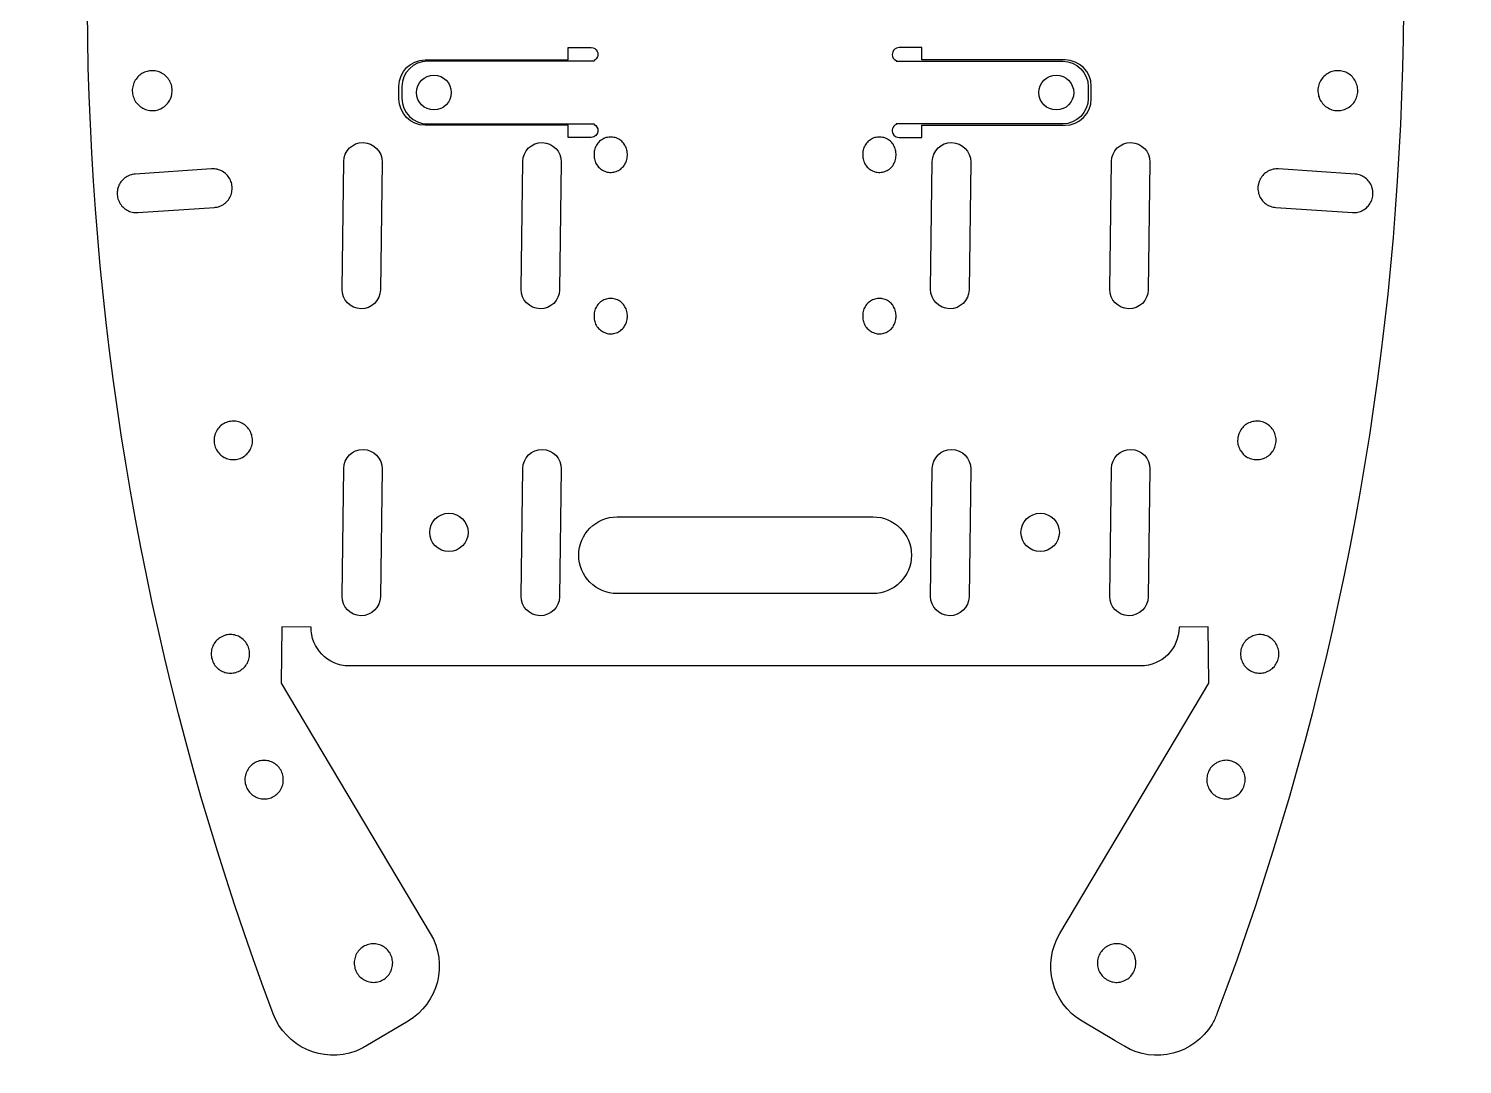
# Model space of a CAD drawing. Header units: inches. Extents: x 44 to 156, y -174 to -26.
# Drawn here: x 44 to 156, y -174.2 to -93.2 of the extents above; entities that cross this region are included whole.
import ezdxf

# ---------------------------------------------------------------- set-up
doc = ezdxf.new("R2010")
doc.units = ezdxf.units.IN
doc.header["$MEASUREMENT"] = 0
doc.layers.add('Layer 1', color=7, linetype='Continuous')

# ---------------------------------------------------------------- blocks, each defined once
blk = doc.blocks.new('block 4')
at = {"layer": 'Layer 1', "color": 28, "lineweight": 25, "true_color": 0x461111}
blk.add_open_spline([(76.84, -131.09), (76.01, -131.09), (75.34, -131.76), (75.34, -132.59), (75.34, -133.41), (76.01, -134.09), (76.84, -134.09), (77.67, -134.09), (78.34, -133.41), (78.34, -132.59), (78.34, -131.76), (77.67, -131.09), (76.84, -131.09)], degree=3, knots=[0, 0, 0, 0, 1, 1, 1, 2, 2, 2, 3, 3, 3, 4, 4, 4, 4], dxfattribs=at)
blk = doc.blocks.new('block 5')
at = {"layer": 'Layer 1', "color": 28, "lineweight": 25, "true_color": 0x461111}
blk.add_open_spline([(123.05, -131.09), (122.23, -131.09), (121.55, -131.76), (121.55, -132.59), (121.55, -133.41), (122.23, -134.09), (123.05, -134.09), (123.88, -134.09), (124.55, -133.41), (124.55, -132.59), (124.55, -131.76), (123.88, -131.09), (123.05, -131.09)], degree=3, knots=[0, 0, 0, 0, 1, 1, 1, 2, 2, 2, 3, 3, 3, 4, 4, 4, 4], dxfattribs=at)
blk = doc.blocks.new('block 6')
at = {"layer": 'Layer 1', "color": 28, "lineweight": 25, "true_color": 0x461111}
blk.add_open_spline([(75.67, -96.83), (74.91, -96.83), (74.3, -97.44), (74.3, -98.2), (74.3, -98.95), (74.91, -99.56), (75.67, -99.56), (76.42, -99.56), (77.03, -98.95), (77.03, -98.2), (77.03, -97.44), (76.42, -96.83), (75.67, -96.83)], degree=3, knots=[0, 0, 0, 0, 1, 1, 1, 2, 2, 2, 3, 3, 3, 4, 4, 4, 4], dxfattribs=at)
blk = doc.blocks.new('block 7')
at = {"layer": 'Layer 1', "color": 28, "lineweight": 25, "true_color": 0x461111}
blk.add_open_spline([(124.31, -96.83), (123.55, -96.83), (122.94, -97.44), (122.94, -98.2), (122.94, -98.95), (123.55, -99.56), (124.31, -99.56), (125.06, -99.56), (125.67, -98.95), (125.67, -98.2), (125.67, -97.44), (125.06, -96.83), (124.31, -96.83)], degree=3, knots=[0, 0, 0, 0, 1, 1, 1, 2, 2, 2, 3, 3, 3, 4, 4, 4, 4], dxfattribs=at)
blk = doc.blocks.new('block 18')
at = {"layer": 'Layer 1', "color": 28, "lineweight": 25, "true_color": 0x461111}
blk.add_lwpolyline([(141.47, -107.18), (147.45, -107.58), (147.56, -107.58), (147.67, -107.58), (147.77, -107.57), (147.88, -107.55), (147.98, -107.52), (148.08, -107.49), (148.18, -107.45), (148.27, -107.4), (148.37, -107.34), (148.45, -107.28), (148.54, -107.22), (148.61, -107.14), (148.69, -107.07), (148.75, -106.98), (148.81, -106.89), (148.87, -106.8), (148.92, -106.71), (148.96, -106.61), (148.99, -106.51), (149.02, -106.4), (149.04, -106.3), (149.05, -106.19), (149.06, -106.08), (149.05, -105.97), (149.04, -105.87), (149.02, -105.76), (149, -105.66), (148.96, -105.55), (148.92, -105.45), (148.88, -105.36), (148.82, -105.26), (148.76, -105.17), (148.69, -105.09), (148.62, -105.01), (148.54, -104.94), (148.46, -104.87), (148.37, -104.81), (148.27, -104.75), (148.18, -104.7), (148.08, -104.66), (147.98, -104.63), (147.87, -104.6), (147.76, -104.58), (147.66, -104.57), (141.67, -104.17), (141.56, -104.17), (141.46, -104.17), (141.35, -104.18), (141.25, -104.2), (141.14, -104.23), (141.04, -104.26), (140.94, -104.3), (140.85, -104.35), (140.76, -104.41), (140.67, -104.47), (140.59, -104.53), (140.51, -104.61), (140.44, -104.69), (140.37, -104.77), (140.31, -104.86), (140.25, -104.95), (140.21, -105.04), (140.17, -105.14), (140.13, -105.24), (140.1, -105.35), (140.08, -105.45), (140.07, -105.56), (140.07, -105.67), (140.07, -105.78), (140.08, -105.88), (140.1, -105.99), (140.12, -106.09), (140.16, -106.2), (140.2, -106.3), (140.25, -106.39), (140.3, -106.49), (140.36, -106.58), (140.43, -106.66), (140.5, -106.74), (140.58, -106.81), (140.67, -106.88), (140.75, -106.94), (140.85, -107), (140.94, -107.05), (141.04, -107.09), (141.15, -107.12), (141.25, -107.15), (141.36, -107.17), (141.47, -107.18)], dxfattribs=at)
blk = doc.blocks.new('block 22')
at = {"layer": 'Layer 1', "color": 28, "lineweight": 25, "true_color": 0x461111}
blk.add_open_spline([(112.02, -101.71), (111.81, -101.71), (111.63, -101.59), (111.54, -101.41), (111.41, -101.14), (111.52, -100.83), (111.79, -100.7), (111.79, -100.7), (111.79, -100.65), (111.79, -100.65), (111.79, -100.65), (112.81, -100.65), (112.81, -100.65), (112.81, -100.65), (124.81, -100.65), (124.81, -100.65), (125.91, -100.65), (126.81, -99.75), (126.81, -98.65), (126.81, -98.65), (126.81, -97.75), (126.81, -97.75), (126.81, -96.64), (125.91, -95.75), (124.81, -95.75), (124.81, -95.75), (112.81, -95.75), (112.81, -95.75), (112.81, -95.75), (111.79, -95.75), (111.79, -95.75), (111.79, -95.75), (111.79, -95.69), (111.79, -95.69), (111.6, -95.6), (111.49, -95.42), (111.49, -95.22), (111.49, -94.92), (111.72, -94.68), (112.02, -94.68), (112.02, -94.68), (113.81, -94.68), (113.81, -94.68), (113.81, -94.68), (113.81, -95.65), (113.81, -95.65), (113.81, -95.65), (124.99, -95.65), (124.99, -95.65), (126.12, -95.65), (127.04, -96.56), (127.04, -97.7), (127.04, -97.7), (127.04, -98.7), (127.04, -98.7), (127.04, -99.83), (126.12, -100.75), (124.99, -100.75), (124.99, -100.75), (113.81, -100.75), (113.81, -100.75), (113.81, -100.75), (113.81, -101.71), (113.81, -101.71), (113.81, -101.71), (112.02, -101.71), (112.02, -101.71)], degree=3, knots=[0, 0, 0, 0, 1, 1, 1, 2, 2, 2, 3, 3, 3, 4, 4, 4, 5, 5, 5, 6, 6, 6, 7, 7, 7, 8, 8, 8, 9, 9, 9, 10, 10, 10, 11, 11, 11, 12, 12, 12, 13, 13, 13, 14, 14, 14, 15, 15, 15, 16, 16, 16, 17, 17, 17, 18, 18, 18, 19, 19, 19, 20, 20, 20, 21, 21, 21, 22, 22, 22, 22], dxfattribs=at)
blk = doc.blocks.new('block 23')
at = {"layer": 'Layer 1', "color": 28, "lineweight": 25, "true_color": 0x461111}
blk.add_open_spline([(128.49, -113.58), (128.48, -114.41), (129.14, -115.09), (129.97, -115.1), (130.79, -115.12), (131.48, -114.45), (131.49, -113.62), (131.49, -113.62), (131.62, -103.63), (131.62, -103.63), (131.63, -102.8), (130.97, -102.12), (130.14, -102.11), (129.31, -102.09), (128.63, -102.76), (128.62, -103.59), (128.62, -103.59), (128.49, -113.58), (128.49, -113.58)], degree=3, knots=[0, 0, 0, 0, 1, 1, 1, 2, 2, 2, 3, 3, 3, 4, 4, 4, 5, 5, 5, 6, 6, 6, 6], dxfattribs=at)
blk = doc.blocks.new('block 25')
at = {"layer": 'Layer 1', "color": 28, "lineweight": 25, "true_color": 0x461111}
blk.add_open_spline([(114.49, -113.58), (114.48, -114.41), (115.14, -115.09), (115.97, -115.1), (116.79, -115.12), (117.48, -114.45), (117.49, -113.62), (117.49, -113.62), (117.62, -103.63), (117.62, -103.63), (117.63, -102.8), (116.97, -102.12), (116.14, -102.11), (115.31, -102.09), (114.63, -102.76), (114.62, -103.59), (114.62, -103.59), (114.49, -113.58), (114.49, -113.58)], degree=3, knots=[0, 0, 0, 0, 1, 1, 1, 2, 2, 2, 3, 3, 3, 4, 4, 4, 5, 5, 5, 6, 6, 6, 6], dxfattribs=at)
blk = doc.blocks.new('block 28')
at = {"layer": 'Layer 1', "color": 28, "lineweight": 25, "true_color": 0x461111}
blk.add_open_spline([(128.49, -137.58), (128.48, -138.41), (129.14, -139.09), (129.97, -139.1), (130.79, -139.12), (131.48, -138.45), (131.49, -137.63), (131.49, -137.63), (131.62, -127.63), (131.62, -127.63), (131.63, -126.8), (130.97, -126.12), (130.14, -126.11), (129.31, -126.09), (128.63, -126.76), (128.62, -127.59), (128.62, -127.59), (128.49, -137.58), (128.49, -137.58)], degree=3, knots=[0, 0, 0, 0, 1, 1, 1, 2, 2, 2, 3, 3, 3, 4, 4, 4, 5, 5, 5, 6, 6, 6, 6], dxfattribs=at)
blk = doc.blocks.new('block 29')
at = {"layer": 'Layer 1', "color": 28, "lineweight": 25, "true_color": 0x461111}
blk.add_open_spline([(74.99, -100.75), (74.99, -100.75), (86.17, -100.75), (86.17, -100.75), (86.17, -100.75), (86.17, -101.71), (86.17, -101.71), (86.17, -101.71), (87.96, -101.71), (87.96, -101.71), (88.25, -101.71), (88.49, -101.47), (88.49, -101.18), (88.49, -100.97), (88.37, -100.79), (88.19, -100.7), (88.19, -100.7), (88.19, -100.65), (88.19, -100.65), (88.19, -100.65), (87.17, -100.65), (87.17, -100.65), (87.17, -100.65), (75.17, -100.65), (75.17, -100.65), (74.06, -100.65), (73.17, -99.75), (73.17, -98.65), (73.17, -98.65), (73.17, -97.75), (73.17, -97.75), (73.17, -96.64), (74.06, -95.75), (75.17, -95.75), (75.17, -95.75), (87.17, -95.75), (87.17, -95.75), (87.17, -95.75), (88.19, -95.75), (88.19, -95.75), (88.19, -95.75), (88.19, -95.69), (88.19, -95.69), (88.45, -95.57), (88.56, -95.25), (88.43, -94.98), (88.34, -94.8), (88.16, -94.68), (87.96, -94.68), (87.96, -94.68), (86.17, -94.68), (86.17, -94.68), (86.17, -94.68), (86.17, -95.65), (86.17, -95.65), (86.17, -95.65), (74.99, -95.65), (74.99, -95.65), (73.85, -95.65), (72.94, -96.56), (72.94, -97.7), (72.94, -97.7), (72.94, -98.7), (72.94, -98.7), (72.94, -99.83), (73.85, -100.75), (74.99, -100.75)], degree=3, knots=[0, 0, 0, 0, 1, 1, 1, 2, 2, 2, 3, 3, 3, 4, 4, 4, 5, 5, 5, 6, 6, 6, 7, 7, 7, 8, 8, 8, 9, 9, 9, 10, 10, 10, 11, 11, 11, 12, 12, 12, 13, 13, 13, 14, 14, 14, 15, 15, 15, 16, 16, 16, 17, 17, 17, 18, 18, 18, 19, 19, 19, 20, 20, 20, 21, 21, 21, 22, 22, 22, 22], dxfattribs=at)
blk = doc.blocks.new('block 30')
at = {"layer": 'Layer 1', "color": 28, "lineweight": 25, "true_color": 0x461111}
blk.add_open_spline([(82.49, -113.58), (82.48, -114.41), (83.14, -115.09), (83.97, -115.1), (84.79, -115.12), (85.48, -114.45), (85.49, -113.62), (85.49, -113.62), (85.62, -103.63), (85.62, -103.63), (85.63, -102.8), (84.97, -102.12), (84.14, -102.11), (83.31, -102.09), (82.63, -102.76), (82.62, -103.59), (82.62, -103.59), (82.49, -113.58), (82.49, -113.58)], degree=3, knots=[0, 0, 0, 0, 1, 1, 1, 2, 2, 2, 3, 3, 3, 4, 4, 4, 5, 5, 5, 6, 6, 6, 6], dxfattribs=at)
blk = doc.blocks.new('block 31')
at = {"layer": 'Layer 1', "color": 28, "lineweight": 25, "true_color": 0x461111}
blk.add_open_spline([(114.49, -137.58), (114.48, -138.41), (115.14, -139.09), (115.97, -139.1), (116.79, -139.12), (117.48, -138.45), (117.49, -137.63), (117.49, -137.63), (117.62, -127.63), (117.62, -127.63), (117.63, -126.8), (116.97, -126.12), (116.14, -126.11), (115.31, -126.09), (114.63, -126.76), (114.62, -127.59), (114.62, -127.59), (114.49, -137.58), (114.49, -137.58)], degree=3, knots=[0, 0, 0, 0, 1, 1, 1, 2, 2, 2, 3, 3, 3, 4, 4, 4, 5, 5, 5, 6, 6, 6, 6], dxfattribs=at)
blk = doc.blocks.new('block 32')
at = {"layer": 'Layer 1', "color": 28, "lineweight": 25, "true_color": 0x461111}
blk.add_open_spline([(68.49, -113.58), (68.48, -114.41), (69.14, -115.09), (69.97, -115.1), (70.79, -115.12), (71.48, -114.45), (71.49, -113.62), (71.49, -113.62), (71.62, -103.63), (71.62, -103.63), (71.63, -102.8), (70.97, -102.12), (70.14, -102.11), (69.31, -102.09), (68.63, -102.76), (68.62, -103.59), (68.62, -103.59), (68.49, -113.58), (68.49, -113.58)], degree=3, knots=[0, 0, 0, 0, 1, 1, 1, 2, 2, 2, 3, 3, 3, 4, 4, 4, 5, 5, 5, 6, 6, 6, 6], dxfattribs=at)
blk = doc.blocks.new('block 33')
at = {"layer": 'Layer 1', "color": 28, "lineweight": 25, "true_color": 0x461111}
blk.add_open_spline([(89.99, -137.37), (89.99, -137.37), (109.99, -137.37), (109.99, -137.37), (111.64, -137.37), (112.99, -136.03), (112.99, -134.37), (112.99, -132.71), (111.64, -131.37), (109.99, -131.37), (109.99, -131.37), (89.99, -131.37), (89.99, -131.37), (88.33, -131.37), (86.99, -132.71), (86.99, -134.37), (86.99, -136.03), (88.33, -137.37), (89.99, -137.37)], degree=3, knots=[0, 0, 0, 0, 1, 1, 1, 2, 2, 2, 3, 3, 3, 4, 4, 4, 5, 5, 5, 6, 6, 6, 6], dxfattribs=at)
blk = doc.blocks.new('block 34')
at = {"layer": 'Layer 1', "color": 28, "lineweight": 25, "true_color": 0x461111}
blk.add_open_spline([(82.49, -137.58), (82.48, -138.41), (83.14, -139.09), (83.97, -139.1), (84.79, -139.12), (85.48, -138.45), (85.49, -137.63), (85.49, -137.63), (85.62, -127.63), (85.62, -127.63), (85.63, -126.8), (84.97, -126.12), (84.14, -126.11), (83.31, -126.09), (82.63, -126.76), (82.62, -127.59), (82.62, -127.59), (82.49, -137.58), (82.49, -137.58)], degree=3, knots=[0, 0, 0, 0, 1, 1, 1, 2, 2, 2, 3, 3, 3, 4, 4, 4, 5, 5, 5, 6, 6, 6, 6], dxfattribs=at)
blk = doc.blocks.new('block 35')
at = {"layer": 'Layer 1', "color": 28, "lineweight": 25, "true_color": 0x461111}
blk.add_open_spline([(68.49, -137.58), (68.48, -138.41), (69.14, -139.09), (69.97, -139.1), (70.79, -139.12), (71.48, -138.45), (71.49, -137.63), (71.49, -137.63), (71.62, -127.63), (71.62, -127.63), (71.63, -126.8), (70.97, -126.12), (70.14, -126.11), (69.31, -126.09), (68.63, -126.76), (68.62, -127.59), (68.62, -127.59), (68.49, -137.58), (68.49, -137.58)], degree=3, knots=[0, 0, 0, 0, 1, 1, 1, 2, 2, 2, 3, 3, 3, 4, 4, 4, 5, 5, 5, 6, 6, 6, 6], dxfattribs=at)
blk = doc.blocks.new('block 36')
at = {"layer": 'Layer 1', "color": 28, "lineweight": 25, "true_color": 0x461111}
blk.add_open_spline([(63.11, -170.23), (64.09, -172.81), (66.97, -174.12), (69.56, -173.15), (69.83, -173.04), (70.1, -172.91), (70.35, -172.76), (70.35, -172.76), (73.65, -170.8), (73.65, -170.8), (76.02, -169.39), (76.8, -166.32), (75.39, -163.94), (75.39, -163.94), (63.73, -144.38), (63.73, -144.38), (63.73, -144.38), (63.79, -139.96), (63.79, -139.96), (63.79, -139.96), (66.07, -139.99), (66.07, -139.99), (66.05, -141.64), (67.37, -143.01), (69.03, -143.03), (69.04, -143.03), (69.06, -143.03), (69.07, -143.03), (69.07, -143.03), (130.9, -143.03), (130.9, -143.03), (132.56, -143.03), (133.9, -141.68), (133.9, -140.03), (133.9, -140.01), (133.9, -140), (133.9, -139.99), (133.9, -139.99), (136.18, -139.96), (136.18, -139.96), (136.18, -139.96), (136.24, -144.38), (136.24, -144.38), (136.24, -144.38), (124.59, -163.94), (124.59, -163.94), (123.17, -166.32), (123.95, -169.39), (126.32, -170.8), (126.32, -170.8), (128.9, -172.33), (128.9, -172.33), (128.9, -172.33), (129.63, -172.77), (129.63, -172.77), (132, -174.18), (135.07, -173.4), (136.48, -171.03), (136.63, -170.78), (136.76, -170.51), (136.86, -170.24), (153.81, -125.39), (156.04, -76.31), (143.22, -30.12), (142.48, -27.45), (139.73, -25.9), (137.07, -26.63), (137.04, -26.64), (137.01, -26.65), (136.98, -26.66), (136.98, -26.66), (134.67, -27.35), (134.67, -27.35), (134.67, -27.35), (134.71, -30.58), (134.71, -30.58), (134.71, -30.58), (132.43, -30.61), (132.43, -30.61), (132.41, -28.97), (131.07, -27.65), (129.43, -27.65), (129.43, -27.65), (70.54, -27.65), (70.54, -27.65), (68.9, -27.65), (67.56, -28.97), (67.54, -30.61), (67.54, -30.61), (65.26, -30.58), (65.26, -30.58), (65.26, -30.58), (65.3, -27.35), (65.3, -27.35), (65.3, -27.35), (63, -26.66), (63, -26.66), (60.35, -25.87), (57.57, -27.38), (56.78, -30.03), (56.77, -30.06), (56.76, -30.09), (56.76, -30.12), (44, -76.32), (46.23, -125.38), (63.11, -170.23)], degree=3, knots=[0, 0, 0, 0, 1, 1, 1, 2, 2, 2, 3, 3, 3, 4, 4, 4, 5, 5, 5, 6, 6, 6, 7, 7, 7, 8, 8, 8, 9, 9, 9, 10, 10, 10, 11, 11, 11, 12, 12, 12, 13, 13, 13, 14, 14, 14, 15, 15, 15, 16, 16, 16, 17, 17, 17, 18, 18, 18, 19, 19, 19, 20, 20, 20, 21, 21, 21, 22, 22, 22, 23, 23, 23, 24, 24, 24, 25, 25, 25, 26, 26, 26, 27, 27, 27, 28, 28, 28, 29, 29, 29, 30, 30, 30, 31, 31, 31, 32, 32, 32, 33, 33, 33, 34, 34, 34, 35, 35, 35, 35], dxfattribs=at)
blk = doc.blocks.new('block 39')
at = {"layer": 'Layer 1', "color": 28, "lineweight": 25, "true_color": 0x461111}
blk.add_lwpolyline([(147.74, -97.43), (147.7, -97.33), (147.65, -97.24), (147.59, -97.15), (147.52, -97.06), (147.45, -96.98), (147.38, -96.9), (147.29, -96.83), (147.21, -96.77), (147.12, -96.71), (147.02, -96.66), (146.93, -96.61), (146.83, -96.57), (146.72, -96.54), (146.62, -96.52), (146.51, -96.5), (146.41, -96.49), (146.3, -96.49), (146.19, -96.49), (146.09, -96.5), (145.98, -96.52), (145.88, -96.55), (145.77, -96.58), (145.67, -96.63), (145.58, -96.67), (145.49, -96.73), (145.4, -96.79), (145.31, -96.86), (145.23, -96.93), (145.15, -97.01), (145.08, -97.1), (145.02, -97.19), (144.96, -97.28), (144.91, -97.38), (144.86, -97.48), (144.83, -97.59), (144.8, -97.7), (144.78, -97.81), (144.76, -97.92), (144.76, -98.03), (144.76, -98.14), (144.77, -98.25), (144.79, -98.36), (144.81, -98.47), (144.85, -98.57), (144.89, -98.68), (144.94, -98.78), (144.99, -98.87), (145.05, -98.96), (145.12, -99.05), (145.2, -99.13), (145.28, -99.21), (145.36, -99.28), (145.45, -99.35), (145.55, -99.4), (145.65, -99.46), (145.75, -99.5), (145.85, -99.54), (145.96, -99.57), (146.07, -99.59), (146.18, -99.6), (146.29, -99.61), (146.4, -99.6), (146.51, -99.59), (146.62, -99.58), (146.73, -99.55), (146.84, -99.52), (146.94, -99.48), (147.04, -99.43), (147.14, -99.37), (147.23, -99.31), (147.32, -99.24), (147.4, -99.17), (147.48, -99.09), (147.55, -99), (147.61, -98.91), (147.67, -98.82), (147.72, -98.72), (147.77, -98.62), (147.8, -98.51), (147.83, -98.41), (147.85, -98.3), (147.87, -98.19), (147.87, -98.08), (147.87, -97.96), (147.86, -97.85), (147.84, -97.74), (147.82, -97.64), (147.78, -97.53), (147.74, -97.43)], dxfattribs=at)
blk = doc.blocks.new('block 45')
at = {"layer": 'Layer 1', "color": 28, "lineweight": 25, "true_color": 0x461111}
blk.add_lwpolyline([(109.19, -102.99), (109.19, -103.09), (109.19, -103.19), (109.2, -103.29), (109.21, -103.39), (109.24, -103.49), (109.27, -103.59), (109.31, -103.68), (109.35, -103.77), (109.41, -103.86), (109.47, -103.94), (109.53, -104.02), (109.6, -104.09), (109.68, -104.16), (109.76, -104.22), (109.85, -104.27), (109.94, -104.32), (110.03, -104.35), (110.12, -104.39), (110.22, -104.41), (110.32, -104.43), (110.42, -104.44), (110.52, -104.44), (110.62, -104.43), (110.72, -104.42), (110.82, -104.4), (110.91, -104.37), (111.01, -104.33), (111.1, -104.29), (111.18, -104.23), (111.27, -104.18), (111.34, -104.11), (111.42, -104.04), (111.48, -103.97), (111.55, -103.89), (111.6, -103.8), (111.65, -103.71), (111.69, -103.62), (111.72, -103.53), (111.75, -103.43), (111.77, -103.33), (111.78, -103.23), (111.79, -103.13), (111.79, -102.99), (111.78, -102.89), (111.77, -102.79), (111.75, -102.69), (111.73, -102.59), (111.69, -102.5), (111.65, -102.41), (111.6, -102.32), (111.55, -102.23), (111.49, -102.15), (111.42, -102.08), (111.35, -102.01), (111.27, -101.94), (111.19, -101.89), (111.11, -101.83), (111.02, -101.79), (110.92, -101.75), (110.83, -101.72), (110.73, -101.7), (110.63, -101.68), (110.53, -101.68), (110.44, -101.68), (110.34, -101.68), (110.24, -101.7), (110.14, -101.72), (110.05, -101.75), (109.95, -101.79), (109.86, -101.84), (109.78, -101.89), (109.7, -101.95), (109.62, -102.01), (109.55, -102.08), (109.48, -102.15), (109.42, -102.23), (109.37, -102.32), (109.32, -102.41), (109.28, -102.5), (109.25, -102.59), (109.22, -102.69), (109.2, -102.79), (109.19, -102.89), (109.19, -102.99)], dxfattribs=at)
blk = doc.blocks.new('block 46')
at = {"layer": 'Layer 1', "color": 28, "lineweight": 25, "true_color": 0x461111}
blk.add_lwpolyline([(138.54, -124.97), (138.52, -125.08), (138.5, -125.18), (138.49, -125.29), (138.48, -125.4), (138.48, -125.51), (138.5, -125.61), (138.51, -125.72), (138.54, -125.82), (138.57, -125.92), (138.62, -126.02), (138.66, -126.12), (138.72, -126.21), (138.78, -126.3), (138.85, -126.39), (138.92, -126.46), (139, -126.54), (139.08, -126.6), (139.17, -126.67), (139.26, -126.72), (139.36, -126.77), (139.46, -126.81), (139.56, -126.84), (139.67, -126.87), (139.77, -126.89), (139.88, -126.9), (139.99, -126.9), (140.09, -126.9), (140.2, -126.89), (140.31, -126.87), (140.41, -126.84), (140.51, -126.81), (140.61, -126.76), (140.71, -126.72), (140.8, -126.66), (140.89, -126.6), (140.97, -126.53), (141.05, -126.46), (141.12, -126.38), (141.19, -126.29), (141.25, -126.2), (141.3, -126.11), (141.35, -126.01), (141.39, -125.92), (141.42, -125.81), (141.45, -125.71), (141.47, -125.6), (141.48, -125.5), (141.49, -125.39), (141.48, -125.28), (141.47, -125.18), (141.45, -125.07), (141.42, -124.97), (141.39, -124.86), (141.35, -124.77), (141.3, -124.67), (141.25, -124.58), (141.18, -124.49), (141.12, -124.41), (141.04, -124.33), (140.97, -124.25), (140.88, -124.19), (140.79, -124.13), (140.7, -124.07), (140.61, -124.02), (140.51, -123.98), (140.4, -123.95), (140.3, -123.92), (140.2, -123.9), (140.09, -123.89), (139.98, -123.89), (139.87, -123.89), (139.77, -123.91), (139.66, -123.93), (139.56, -123.95), (139.46, -123.99), (139.36, -124.03), (139.26, -124.08), (139.17, -124.13), (139.08, -124.19), (139, -124.26), (138.92, -124.33), (138.85, -124.41), (138.78, -124.5), (138.72, -124.58), (138.67, -124.68), (138.62, -124.77), (138.58, -124.87), (138.54, -124.97)], dxfattribs=at)
blk = doc.blocks.new('block 47')
at = {"layer": 'Layer 1', "color": 28, "lineweight": 25, "true_color": 0x461111}
blk.add_lwpolyline([(109.19, -115.61), (109.19, -115.71), (109.19, -115.81), (109.2, -115.91), (109.21, -116.01), (109.24, -116.11), (109.27, -116.21), (109.31, -116.3), (109.35, -116.39), (109.41, -116.48), (109.47, -116.56), (109.53, -116.64), (109.6, -116.71), (109.68, -116.77), (109.76, -116.83), (109.85, -116.89), (109.93, -116.93), (110.03, -116.97), (110.12, -117.01), (110.22, -117.03), (110.32, -117.05), (110.42, -117.06), (110.52, -117.06), (110.62, -117.05), (110.72, -117.04), (110.82, -117.02), (110.91, -116.99), (111.01, -116.95), (111.1, -116.9), (111.18, -116.85), (111.27, -116.8), (111.34, -116.73), (111.42, -116.66), (111.48, -116.59), (111.55, -116.51), (111.6, -116.42), (111.65, -116.33), (111.69, -116.24), (111.72, -116.15), (111.75, -116.05), (111.77, -115.95), (111.78, -115.85), (111.79, -115.75), (111.79, -115.61), (111.78, -115.51), (111.77, -115.41), (111.75, -115.31), (111.73, -115.21), (111.69, -115.12), (111.65, -115.03), (111.6, -114.94), (111.55, -114.85), (111.49, -114.77), (111.42, -114.7), (111.35, -114.63), (111.27, -114.56), (111.19, -114.51), (111.11, -114.45), (111.02, -114.41), (110.93, -114.37), (110.83, -114.34), (110.73, -114.32), (110.64, -114.3), (110.54, -114.3), (110.44, -114.3), (110.34, -114.3), (110.24, -114.32), (110.14, -114.34), (110.05, -114.37), (109.95, -114.41), (109.86, -114.45), (109.78, -114.51), (109.7, -114.56), (109.62, -114.63), (109.55, -114.7), (109.48, -114.77), (109.42, -114.85), (109.37, -114.94), (109.32, -115.03), (109.28, -115.12), (109.25, -115.21), (109.22, -115.31), (109.2, -115.41), (109.19, -115.51), (109.19, -115.61)], dxfattribs=at)
blk = doc.blocks.new('block 48')
at = {"layer": 'Layer 1', "color": 28, "lineweight": 25, "true_color": 0x461111}
blk.add_lwpolyline([(88.19, -102.99), (88.19, -103.09), (88.19, -103.19), (88.2, -103.29), (88.21, -103.39), (88.24, -103.49), (88.27, -103.59), (88.31, -103.68), (88.35, -103.77), (88.41, -103.86), (88.47, -103.94), (88.53, -104.02), (88.6, -104.09), (88.68, -104.16), (88.76, -104.22), (88.85, -104.27), (88.94, -104.32), (89.03, -104.35), (89.12, -104.39), (89.22, -104.41), (89.32, -104.43), (89.42, -104.44), (89.52, -104.44), (89.62, -104.43), (89.72, -104.42), (89.82, -104.4), (89.91, -104.37), (90.01, -104.33), (90.1, -104.29), (90.18, -104.23), (90.27, -104.18), (90.34, -104.11), (90.42, -104.04), (90.48, -103.97), (90.55, -103.89), (90.6, -103.8), (90.65, -103.71), (90.69, -103.62), (90.72, -103.53), (90.75, -103.43), (90.77, -103.33), (90.78, -103.23), (90.79, -103.13), (90.79, -102.99), (90.78, -102.89), (90.77, -102.79), (90.75, -102.69), (90.73, -102.59), (90.69, -102.5), (90.65, -102.41), (90.6, -102.32), (90.55, -102.23), (90.49, -102.15), (90.42, -102.08), (90.35, -102.01), (90.27, -101.94), (90.19, -101.89), (90.11, -101.83), (90.02, -101.79), (89.92, -101.75), (89.83, -101.72), (89.73, -101.7), (89.63, -101.68), (89.53, -101.68), (89.44, -101.68), (89.34, -101.68), (89.24, -101.7), (89.14, -101.72), (89.05, -101.75), (88.95, -101.79), (88.86, -101.84), (88.78, -101.89), (88.7, -101.95), (88.62, -102.01), (88.55, -102.08), (88.48, -102.15), (88.42, -102.23), (88.37, -102.32), (88.32, -102.41), (88.28, -102.5), (88.25, -102.59), (88.22, -102.69), (88.2, -102.79), (88.19, -102.89), (88.19, -102.99)], dxfattribs=at)
blk = doc.blocks.new('block 50')
at = {"layer": 'Layer 1', "color": 28, "lineweight": 25, "true_color": 0x461111}
blk.add_lwpolyline([(138.77, -141.66), (138.74, -141.77), (138.72, -141.87), (138.71, -141.98), (138.71, -142.09), (138.71, -142.2), (138.72, -142.3), (138.74, -142.41), (138.77, -142.51), (138.8, -142.61), (138.84, -142.71), (138.89, -142.81), (138.94, -142.9), (139, -142.99), (139.07, -143.08), (139.14, -143.15), (139.22, -143.23), (139.31, -143.29), (139.4, -143.36), (139.49, -143.41), (139.58, -143.46), (139.68, -143.5), (139.79, -143.53), (139.89, -143.56), (140, -143.58), (140.1, -143.59), (140.21, -143.59), (140.32, -143.59), (140.43, -143.58), (140.53, -143.56), (140.64, -143.53), (140.74, -143.5), (140.84, -143.45), (140.93, -143.41), (141.02, -143.35), (141.11, -143.29), (141.2, -143.22), (141.27, -143.15), (141.35, -143.07), (141.41, -142.98), (141.47, -142.89), (141.53, -142.8), (141.58, -142.7), (141.62, -142.6), (141.65, -142.5), (141.67, -142.4), (141.69, -142.29), (141.71, -142.19), (141.71, -142.08), (141.71, -141.97), (141.69, -141.87), (141.67, -141.76), (141.65, -141.66), (141.61, -141.55), (141.57, -141.46), (141.53, -141.36), (141.47, -141.27), (141.41, -141.18), (141.34, -141.1), (141.27, -141.02), (141.19, -140.94), (141.11, -140.88), (141.02, -140.82), (140.93, -140.76), (140.83, -140.71), (140.73, -140.67), (140.63, -140.64), (140.52, -140.61), (140.42, -140.59), (140.31, -140.58), (140.21, -140.58), (140.1, -140.58), (139.99, -140.6), (139.89, -140.62), (139.78, -140.64), (139.68, -140.68), (139.58, -140.72), (139.49, -140.77), (139.39, -140.82), (139.31, -140.88), (139.22, -140.95), (139.15, -141.02), (139.07, -141.1), (139.01, -141.19), (138.94, -141.27), (138.89, -141.37), (138.84, -141.46), (138.8, -141.56), (138.77, -141.66)], dxfattribs=at)
blk = doc.blocks.new('block 51')
at = {"layer": 'Layer 1', "color": 28, "lineweight": 25, "true_color": 0x461111}
blk.add_lwpolyline([(88.19, -115.61), (88.19, -115.71), (88.19, -115.81), (88.2, -115.91), (88.21, -116.01), (88.24, -116.11), (88.27, -116.21), (88.31, -116.3), (88.35, -116.39), (88.41, -116.48), (88.47, -116.56), (88.53, -116.64), (88.6, -116.71), (88.68, -116.78), (88.76, -116.83), (88.85, -116.89), (88.94, -116.93), (89.03, -116.97), (89.12, -117.01), (89.22, -117.03), (89.32, -117.05), (89.42, -117.06), (89.52, -117.06), (89.62, -117.05), (89.72, -117.04), (89.82, -117.02), (89.91, -116.99), (90.01, -116.95), (90.1, -116.9), (90.18, -116.85), (90.27, -116.8), (90.34, -116.73), (90.42, -116.66), (90.48, -116.59), (90.55, -116.51), (90.6, -116.42), (90.65, -116.33), (90.69, -116.24), (90.72, -116.15), (90.75, -116.05), (90.77, -115.95), (90.78, -115.85), (90.79, -115.75), (90.79, -115.61), (90.78, -115.51), (90.77, -115.41), (90.75, -115.31), (90.73, -115.21), (90.69, -115.12), (90.65, -115.02), (90.6, -114.94), (90.55, -114.85), (90.49, -114.77), (90.42, -114.7), (90.35, -114.63), (90.27, -114.56), (90.19, -114.51), (90.11, -114.45), (90.02, -114.41), (89.92, -114.37), (89.83, -114.34), (89.73, -114.32), (89.63, -114.3), (89.53, -114.3), (89.44, -114.3), (89.34, -114.3), (89.24, -114.32), (89.14, -114.34), (89.05, -114.37), (88.95, -114.41), (88.86, -114.46), (88.78, -114.51), (88.7, -114.56), (88.62, -114.63), (88.55, -114.7), (88.48, -114.77), (88.42, -114.85), (88.37, -114.94), (88.32, -115.03), (88.28, -115.12), (88.25, -115.21), (88.22, -115.31), (88.2, -115.41), (88.19, -115.51), (88.19, -115.61)], dxfattribs=at)
blk = doc.blocks.new('block 52')
at = {"layer": 'Layer 1', "color": 28, "lineweight": 25, "true_color": 0x461111}
blk.add_lwpolyline([(136.13, -151.49), (136.11, -151.6), (136.09, -151.71), (136.07, -151.81), (136.07, -151.92), (136.07, -152.03), (136.08, -152.14), (136.1, -152.25), (136.13, -152.35), (136.17, -152.46), (136.21, -152.56), (136.26, -152.66), (136.31, -152.75), (136.38, -152.84), (136.45, -152.92), (136.52, -153), (136.6, -153.08), (136.69, -153.14), (136.78, -153.2), (136.87, -153.26), (136.97, -153.3), (137.07, -153.34), (137.18, -153.38), (137.28, -153.4), (137.39, -153.42), (137.5, -153.43), (137.61, -153.43), (137.72, -153.42), (137.83, -153.41), (137.93, -153.38), (138.04, -153.35), (138.14, -153.31), (138.24, -153.27), (138.34, -153.22), (138.43, -153.16), (138.52, -153.09), (138.6, -153.02), (138.67, -152.94), (138.75, -152.86), (138.81, -152.77), (138.87, -152.68), (138.92, -152.58), (138.96, -152.48), (139, -152.38), (139.03, -152.27), (139.05, -152.17), (139.07, -152.06), (139.07, -151.95), (139.07, -151.85), (139.06, -151.74), (139.05, -151.63), (139.02, -151.53), (138.99, -151.42), (138.95, -151.32), (138.9, -151.22), (138.85, -151.13), (138.79, -151.04), (138.73, -150.95), (138.65, -150.87), (138.58, -150.8), (138.49, -150.73), (138.4, -150.67), (138.31, -150.61), (138.22, -150.56), (138.12, -150.52), (138.02, -150.48), (137.91, -150.45), (137.81, -150.43), (137.7, -150.42), (137.59, -150.41), (137.48, -150.42), (137.37, -150.43), (137.27, -150.45), (137.16, -150.47), (137.06, -150.5), (136.96, -150.55), (136.86, -150.59), (136.77, -150.65), (136.68, -150.71), (136.6, -150.78), (136.52, -150.85), (136.44, -150.93), (136.37, -151.01), (136.31, -151.1), (136.26, -151.19), (136.21, -151.29), (136.17, -151.39), (136.13, -151.49)], dxfattribs=at)
blk = doc.blocks.new('block 54')
at = {"layer": 'Layer 1', "color": 28, "lineweight": 25, "true_color": 0x461111}
blk.add_lwpolyline([(52.23, -97.43), (52.19, -97.53), (52.16, -97.64), (52.13, -97.74), (52.11, -97.85), (52.1, -97.96), (52.1, -98.08), (52.11, -98.19), (52.12, -98.3), (52.14, -98.41), (52.17, -98.51), (52.21, -98.62), (52.25, -98.72), (52.3, -98.82), (52.36, -98.91), (52.43, -99), (52.5, -99.09), (52.57, -99.17), (52.66, -99.24), (52.74, -99.31), (52.84, -99.37), (52.93, -99.43), (53.03, -99.48), (53.14, -99.52), (53.24, -99.55), (53.35, -99.58), (53.46, -99.59), (53.57, -99.6), (53.68, -99.61), (53.79, -99.6), (53.9, -99.59), (54.01, -99.57), (54.12, -99.54), (54.23, -99.5), (54.33, -99.46), (54.43, -99.4), (54.52, -99.35), (54.61, -99.28), (54.7, -99.21), (54.78, -99.13), (54.85, -99.05), (54.92, -98.96), (54.98, -98.87), (55.04, -98.78), (55.09, -98.68), (55.13, -98.57), (55.16, -98.47), (55.19, -98.36), (55.2, -98.25), (55.21, -98.14), (55.22, -98.03), (55.21, -97.92), (55.2, -97.81), (55.18, -97.7), (55.15, -97.59), (55.11, -97.48), (55.07, -97.38), (55.02, -97.28), (54.96, -97.19), (54.89, -97.1), (54.82, -97.01), (54.74, -96.93), (54.66, -96.86), (54.58, -96.79), (54.49, -96.73), (54.39, -96.67), (54.3, -96.63), (54.2, -96.58), (54.1, -96.55), (53.99, -96.52), (53.89, -96.5), (53.78, -96.49), (53.67, -96.49), (53.57, -96.49), (53.46, -96.5), (53.35, -96.52), (53.25, -96.54), (53.15, -96.57), (53.05, -96.61), (52.95, -96.66), (52.85, -96.71), (52.76, -96.77), (52.68, -96.83), (52.6, -96.9), (52.52, -96.98), (52.45, -97.06), (52.39, -97.15), (52.33, -97.24), (52.28, -97.33), (52.23, -97.43)], dxfattribs=at)
blk = doc.blocks.new('block 55')
at = {"layer": 'Layer 1', "color": 28, "lineweight": 25, "true_color": 0x461111}
blk.add_lwpolyline([(50.98, -106.51), (51.02, -106.61), (51.06, -106.71), (51.1, -106.8), (51.16, -106.89), (51.22, -106.98), (51.29, -107.07), (51.36, -107.14), (51.44, -107.22), (51.52, -107.28), (51.61, -107.34), (51.7, -107.4), (51.79, -107.45), (51.89, -107.49), (51.99, -107.52), (52.1, -107.55), (52.2, -107.57), (52.31, -107.58), (52.41, -107.58), (52.52, -107.58), (58.51, -107.18), (58.61, -107.17), (58.72, -107.15), (58.83, -107.12), (58.93, -107.09), (59.03, -107.05), (59.12, -107), (59.22, -106.94), (59.31, -106.88), (59.39, -106.81), (59.47, -106.74), (59.54, -106.66), (59.61, -106.58), (59.67, -106.49), (59.73, -106.39), (59.77, -106.3), (59.82, -106.2), (59.85, -106.09), (59.87, -105.99), (59.89, -105.88), (59.9, -105.78), (59.91, -105.67), (59.9, -105.56), (59.89, -105.45), (59.87, -105.35), (59.84, -105.24), (59.81, -105.14), (59.77, -105.04), (59.72, -104.95), (59.66, -104.86), (59.6, -104.77), (59.54, -104.69), (59.46, -104.61), (59.39, -104.53), (59.3, -104.47), (59.22, -104.41), (59.12, -104.35), (59.03, -104.3), (58.93, -104.26), (58.83, -104.23), (58.73, -104.2), (58.62, -104.18), (58.52, -104.17), (58.41, -104.17), (58.3, -104.17), (52.32, -104.57), (52.21, -104.58), (52.1, -104.6), (52, -104.63), (51.9, -104.66), (51.8, -104.7), (51.7, -104.75), (51.61, -104.81), (51.52, -104.87), (51.43, -104.94), (51.35, -105.01), (51.28, -105.09), (51.21, -105.17), (51.15, -105.26), (51.1, -105.36), (51.05, -105.45), (51.01, -105.55), (50.97, -105.66), (50.95, -105.76), (50.93, -105.87), (50.92, -105.97), (50.92, -106.08), (50.92, -106.19), (50.93, -106.3), (50.95, -106.4), (50.98, -106.51)], dxfattribs=at)
blk = doc.blocks.new('block 56')
at = {"layer": 'Layer 1', "color": 28, "lineweight": 25, "true_color": 0x461111}
blk.add_lwpolyline([(127.59, -165.83), (127.56, -165.94), (127.54, -166.05), (127.53, -166.15), (127.53, -166.26), (127.53, -166.37), (127.54, -166.48), (127.56, -166.59), (127.59, -166.69), (127.62, -166.8), (127.67, -166.9), (127.72, -167), (127.77, -167.09), (127.83, -167.18), (127.9, -167.26), (127.98, -167.34), (128.06, -167.41), (128.15, -167.48), (128.24, -167.54), (128.33, -167.6), (128.43, -167.64), (128.53, -167.68), (128.64, -167.72), (128.74, -167.74), (128.85, -167.76), (128.96, -167.77), (129.07, -167.77), (129.18, -167.76), (129.29, -167.75), (129.39, -167.72), (129.5, -167.69), (129.6, -167.65), (129.7, -167.61), (129.79, -167.56), (129.89, -167.5), (129.97, -167.43), (130.06, -167.36), (130.13, -167.28), (130.2, -167.2), (130.27, -167.11), (130.33, -167.02), (130.38, -166.92), (130.42, -166.82), (130.46, -166.72), (130.49, -166.61), (130.51, -166.51), (130.52, -166.4), (130.53, -166.29), (130.53, -166.19), (130.52, -166.08), (130.5, -165.97), (130.48, -165.87), (130.45, -165.76), (130.41, -165.66), (130.36, -165.56), (130.31, -165.47), (130.25, -165.38), (130.18, -165.29), (130.11, -165.21), (130.03, -165.14), (129.95, -165.07), (129.86, -165.01), (129.77, -164.95), (129.67, -164.9), (129.58, -164.86), (129.47, -164.82), (129.37, -164.79), (129.26, -164.77), (129.16, -164.76), (129.05, -164.75), (128.94, -164.76), (128.83, -164.77), (128.73, -164.79), (128.62, -164.81), (128.52, -164.84), (128.42, -164.89), (128.32, -164.93), (128.23, -164.99), (128.14, -165.05), (128.05, -165.12), (127.97, -165.19), (127.9, -165.27), (127.83, -165.35), (127.77, -165.44), (127.72, -165.53), (127.67, -165.63), (127.63, -165.73), (127.59, -165.83)], dxfattribs=at)
blk = doc.blocks.new('block 57')
at = {"layer": 'Layer 1', "color": 28, "lineweight": 25, "true_color": 0x461111}
blk.add_lwpolyline([(58.55, -125.82), (58.58, -125.92), (58.62, -126.02), (58.67, -126.12), (58.73, -126.21), (58.79, -126.3), (58.86, -126.38), (58.93, -126.46), (59.01, -126.54), (59.09, -126.6), (59.18, -126.66), (59.27, -126.72), (59.37, -126.77), (59.47, -126.81), (59.57, -126.84), (59.67, -126.87), (59.78, -126.89), (59.89, -126.9), (59.99, -126.9), (60.1, -126.9), (60.21, -126.89), (60.31, -126.87), (60.42, -126.84), (60.52, -126.81), (60.62, -126.77), (60.71, -126.72), (60.81, -126.66), (60.89, -126.6), (60.98, -126.53), (61.06, -126.46), (61.13, -126.38), (61.2, -126.3), (61.26, -126.21), (61.31, -126.12), (61.36, -126.02), (61.4, -125.92), (61.43, -125.82), (61.46, -125.71), (61.48, -125.61), (61.49, -125.5), (61.49, -125.39), (61.49, -125.29), (61.47, -125.18), (61.45, -125.07), (61.43, -124.97), (61.39, -124.87), (61.35, -124.77), (61.3, -124.67), (61.25, -124.58), (61.19, -124.49), (61.12, -124.41), (61.05, -124.33), (60.97, -124.26), (60.89, -124.19), (60.8, -124.13), (60.71, -124.07), (60.61, -124.03), (60.51, -123.98), (60.41, -123.95), (60.3, -123.92), (60.2, -123.9), (60.09, -123.89), (59.98, -123.89), (59.88, -123.89), (59.77, -123.91), (59.67, -123.93), (59.56, -123.95), (59.46, -123.99), (59.36, -124.03), (59.27, -124.08), (59.17, -124.13), (59.09, -124.19), (59, -124.26), (58.92, -124.33), (58.85, -124.41), (58.78, -124.5), (58.72, -124.58), (58.67, -124.68), (58.62, -124.77), (58.58, -124.87), (58.55, -124.97), (58.52, -125.08), (58.5, -125.18), (58.49, -125.29), (58.49, -125.4), (58.49, -125.5), (58.5, -125.61), (58.52, -125.72), (58.55, -125.82)], dxfattribs=at)
blk = doc.blocks.new('block 58')
at = {"layer": 'Layer 1', "color": 28, "lineweight": 25, "true_color": 0x461111}
blk.add_lwpolyline([(58.33, -142.51), (58.36, -142.61), (58.4, -142.71), (58.45, -142.81), (58.5, -142.9), (58.56, -142.99), (58.63, -143.07), (58.7, -143.15), (58.78, -143.23), (58.87, -143.29), (58.95, -143.35), (59.05, -143.41), (59.14, -143.46), (59.24, -143.5), (59.34, -143.53), (59.45, -143.56), (59.55, -143.58), (59.66, -143.59), (59.77, -143.59), (59.88, -143.59), (59.98, -143.58), (60.09, -143.56), (60.19, -143.53), (60.29, -143.5), (60.39, -143.46), (60.49, -143.41), (60.58, -143.35), (60.67, -143.29), (60.75, -143.22), (60.83, -143.15), (60.91, -143.07), (60.97, -142.99), (61.03, -142.9), (61.09, -142.81), (61.14, -142.71), (61.18, -142.61), (61.21, -142.51), (61.23, -142.4), (61.25, -142.3), (61.26, -142.19), (61.27, -142.08), (61.26, -141.97), (61.25, -141.87), (61.23, -141.76), (61.2, -141.66), (61.17, -141.56), (61.13, -141.46), (61.08, -141.36), (61.03, -141.27), (60.96, -141.18), (60.9, -141.1), (60.82, -141.02), (60.75, -140.95), (60.66, -140.88), (60.57, -140.82), (60.48, -140.76), (60.39, -140.71), (60.29, -140.67), (60.18, -140.64), (60.08, -140.61), (59.97, -140.59), (59.87, -140.58), (59.76, -140.58), (59.65, -140.58), (59.55, -140.6), (59.44, -140.61), (59.34, -140.64), (59.24, -140.68), (59.14, -140.72), (59.04, -140.77), (58.95, -140.82), (58.86, -140.88), (58.78, -140.95), (58.7, -141.02), (58.63, -141.1), (58.56, -141.19), (58.5, -141.27), (58.44, -141.37), (58.4, -141.46), (58.36, -141.56), (58.32, -141.66), (58.3, -141.77), (58.28, -141.87), (58.27, -141.98), (58.26, -142.09), (58.27, -142.19), (58.28, -142.3), (58.3, -142.41), (58.33, -142.51)], dxfattribs=at)
blk = doc.blocks.new('block 59')
at = {"layer": 'Layer 1', "color": 28, "lineweight": 25, "true_color": 0x461111}
blk.add_lwpolyline([(60.93, -152.23), (60.96, -152.34), (60.99, -152.44), (61.03, -152.54), (61.08, -152.64), (61.14, -152.73), (61.2, -152.82), (61.27, -152.91), (61.34, -152.99), (61.42, -153.06), (61.5, -153.13), (61.59, -153.19), (61.69, -153.25), (61.78, -153.29), (61.88, -153.33), (61.99, -153.37), (62.09, -153.4), (62.2, -153.41), (62.3, -153.43), (62.41, -153.43), (62.52, -153.42), (62.63, -153.41), (62.74, -153.39), (62.84, -153.36), (62.94, -153.33), (63.04, -153.29), (63.14, -153.24), (63.23, -153.18), (63.32, -153.12), (63.4, -153.05), (63.48, -152.97), (63.55, -152.89), (63.62, -152.81), (63.68, -152.72), (63.73, -152.62), (63.78, -152.52), (63.82, -152.42), (63.85, -152.32), (63.88, -152.21), (63.89, -152.11), (63.9, -152), (63.9, -151.89), (63.9, -151.78), (63.88, -151.67), (63.86, -151.57), (63.83, -151.46), (63.79, -151.36), (63.75, -151.26), (63.7, -151.16), (63.64, -151.07), (63.58, -150.98), (63.51, -150.9), (63.43, -150.82), (63.35, -150.75), (63.26, -150.69), (63.17, -150.63), (63.07, -150.57), (62.98, -150.53), (62.87, -150.49), (62.77, -150.46), (62.66, -150.44), (62.55, -150.42), (62.45, -150.42), (62.34, -150.42), (62.23, -150.42), (62.12, -150.44), (62.01, -150.46), (61.91, -150.5), (61.81, -150.54), (61.71, -150.58), (61.62, -150.64), (61.52, -150.7), (61.44, -150.76), (61.36, -150.84), (61.28, -150.91), (61.21, -151), (61.15, -151.09), (61.09, -151.18), (61.04, -151.28), (61, -151.38), (60.96, -151.48), (60.94, -151.58), (60.92, -151.69), (60.9, -151.8), (60.9, -151.91), (60.9, -152.02), (60.91, -152.13), (60.93, -152.23)], dxfattribs=at)
blk = doc.blocks.new('block 60')
at = {"layer": 'Layer 1', "color": 28, "lineweight": 25, "true_color": 0x461111}
blk.add_lwpolyline([(69.48, -166.57), (69.5, -166.68), (69.54, -166.78), (69.58, -166.88), (69.62, -166.98), (69.68, -167.07), (69.74, -167.16), (69.81, -167.25), (69.88, -167.33), (69.96, -167.4), (70.05, -167.47), (70.13, -167.53), (70.23, -167.58), (70.32, -167.63), (70.42, -167.67), (70.53, -167.71), (70.63, -167.74), (70.74, -167.75), (70.85, -167.76), (70.96, -167.77), (71.06, -167.76), (71.17, -167.75), (71.28, -167.73), (71.38, -167.7), (71.49, -167.67), (71.58, -167.63), (71.68, -167.58), (71.77, -167.52), (71.86, -167.46), (71.95, -167.39), (72.02, -167.31), (72.1, -167.23), (72.16, -167.15), (72.22, -167.06), (72.28, -166.96), (72.32, -166.86), (72.36, -166.76), (72.39, -166.66), (72.42, -166.55), (72.44, -166.45), (72.44, -166.34), (72.45, -166.23), (72.44, -166.12), (72.42, -166.01), (72.4, -165.91), (72.37, -165.8), (72.34, -165.7), (72.29, -165.6), (72.24, -165.5), (72.18, -165.41), (72.12, -165.32), (72.05, -165.24), (71.97, -165.16), (71.89, -165.09), (71.8, -165.03), (71.71, -164.97), (71.62, -164.91), (71.52, -164.87), (71.42, -164.83), (71.31, -164.8), (71.2, -164.78), (71.1, -164.76), (70.99, -164.76), (70.88, -164.76), (70.77, -164.76), (70.66, -164.78), (70.56, -164.8), (70.45, -164.84), (70.35, -164.88), (70.25, -164.92), (70.16, -164.98), (70.07, -165.04), (69.98, -165.1), (69.9, -165.18), (69.82, -165.25), (69.76, -165.34), (69.69, -165.43), (69.63, -165.52), (69.58, -165.62), (69.54, -165.72), (69.51, -165.82), (69.48, -165.92), (69.46, -166.03), (69.45, -166.14), (69.44, -166.25), (69.45, -166.36), (69.46, -166.47), (69.48, -166.57)], dxfattribs=at)

msp = doc.modelspace()

# ---------------------------------------------------------------- block references
at = {"layer": 'Layer 1'}
for name in ['block 36', 'block 29', 'block 22', 'block 54', 'block 6', 'block 7', 'block 39', 'block 48', 'block 45', 'block 32', 'block 30', 'block 25', 'block 23', 'block 55', 'block 18', 'block 51', 'block 47', 'block 57', 'block 46', 'block 35', 'block 34', 'block 31', 'block 28', 'block 4', 'block 5', 'block 33', 'block 58', 'block 50', 'block 59', 'block 52', 'block 60', 'block 56']:
    msp.add_blockref(name, (0, 0), dxfattribs=at)

doc.saveas('drawing.dxf')
